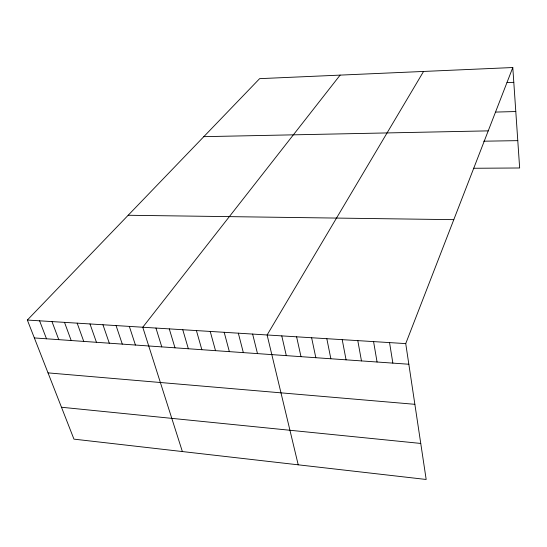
<?xml version="1.0" encoding="UTF-8"?>
<svg xmlns="http://www.w3.org/2000/svg" width="547" height="547" viewBox="0 0 547 547"><rect width="100%" height="100%" fill="white"/><g stroke="black" fill="none" stroke-linecap="round" stroke-linejoin="round"><path stroke-width="0.82" d="M405.73 343.605L512.792 67.527L259.627 78.652L27.35 320.05L73.954 439.138L426.175 479.473L405.73 343.605L27.35 320.05M423.563 71.452L267.114 334.976L298.218 464.82M340.118 75.117L142.76 327.236L182.37 451.555M507.042 82.59L513.797 82.33M495.903 112.073L515.794 111.533M203.812 136.661L488.225 130.87M483.712 141.201L517.783 140.641M473.517 168.271L519.65 167.984L512.792 67.527M128.176 215.265L453.798 219.662M34.352 337.937L408.835 364.24M48.02 372.876L414.865 404.315M61.476 407.248L420.752 443.439M39.596 320.815L46.495 338.791M51.979 321.581L58.775 339.653M64.505 322.361L71.192 340.528M77.175 323.154L83.746 341.41M89.988 323.947L96.45 342.299M102.952 324.754L109.297 343.201M116.067 325.574L122.289 344.118M129.338 326.402L135.43 345.041M155.943 328.056L161.782 346.887M169.276 328.884L174.992 347.817M182.766 329.725L188.346 348.754M196.414 330.573L201.857 349.704M210.219 331.434L215.525 350.661M224.188 332.303L229.35 351.632M238.328 333.185L243.34 352.617M252.632 334.073L257.493 353.615M281.767 335.885L286.313 355.639M296.604 336.815L300.987 356.665M311.619 337.745L315.831 357.711M326.819 338.696L330.86 358.764M342.21 339.653L346.073 359.837M357.793 340.624L361.471 360.917M373.574 341.601L377.068 362.011M389.553 342.6L392.855 363.119"/></g></svg>
